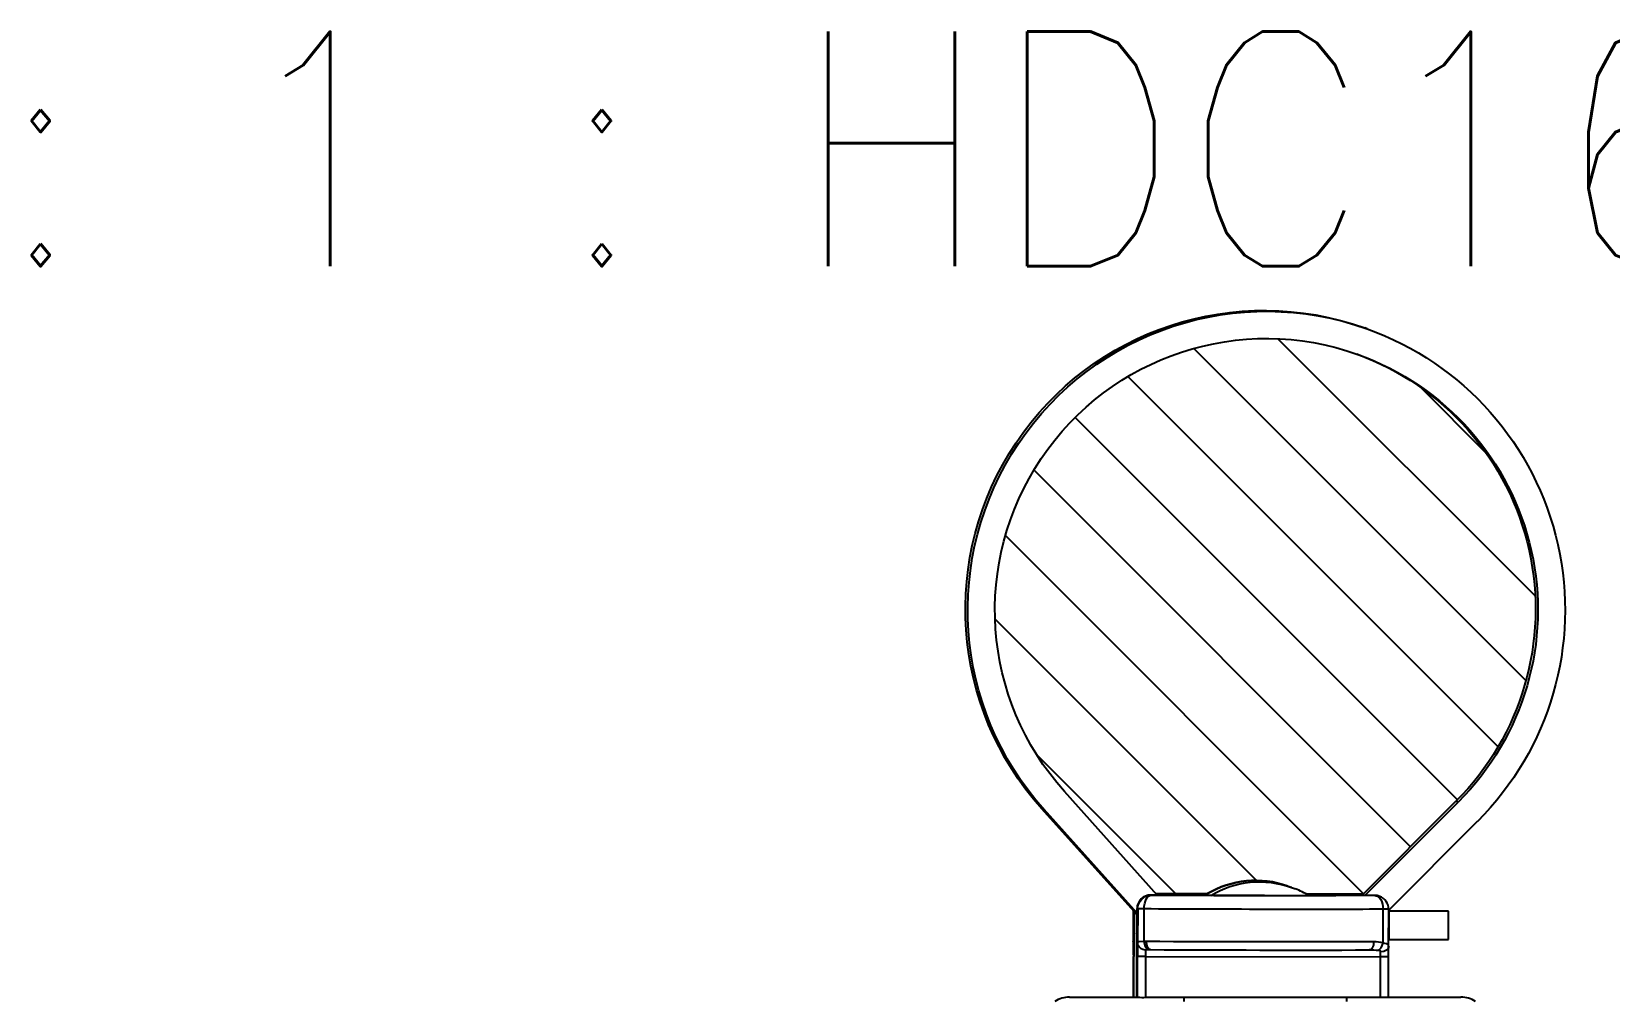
# Model space of a CAD drawing. Header units: inches. Extents: x 47316 to 59086, y 3141 to 11743.
# Drawn here: x 50753.71 to 50770.52, y 3646.52 to 3656.85 of the extents above; entities that cross this region are included whole.
import ezdxf

# ---------------------------------------------------------------- set-up
doc = ezdxf.new("R2010")
doc.units = ezdxf.units.IN
doc.header["$MEASUREMENT"] = 0
doc.styles.get("Standard").update_dxf_attribs({"font": ''})
doc.styles.get('Standard').set_extended_font_data('SimSun')

msp = doc.modelspace()

# ---------------------------------------------------------------- linework, layer by layer
at = {"color": 0, "lineweight": -2, "ltscale": 0.002326}
for p, q in [((50767.934, 3653.68), (50767.909, 3653.689)), ((50768.906, 3648.638), (50768.881, 3648.647))]:
    msp.add_line(p, q, dxfattribs=at)
at = {"color": 0, "lineweight": -2}
for p, q in [((50769.725, 3650.834), (50766.985, 3653.574)), ((50769.627, 3649.933), (50766.088, 3653.471)), ((50769.33, 3649.229), (50765.387, 3653.172)), ((50769.203, 3652.356), (50768.499, 3653.061)), ((50768.896, 3648.663), (50764.823, 3652.736)), ((50768.396, 3648.163), (50764.384, 3652.176)), ((50767.896, 3647.663), (50764.081, 3651.478)), ((50766.755, 3647.804), (50763.971, 3650.588)), ((50765.896, 3647.663), (50764.411, 3649.149)), ((50766.269, 3647.646), (50766.273, 3647.646)), ((50766.273, 3647.646), (50766.303, 3647.645)), ((50766.303, 3647.645), (50767.103, 3647.644)), ((50767.103, 3647.644), (50767.301, 3647.644)), ((50767.301, 3647.644), (50767.31, 3647.644)), ((50767.31, 3647.644), (50767.311, 3647.644)), ((50765.491, 3647.144), (50765.49, 3647.142)), ((50765.494, 3647.146), (50765.491, 3647.144)), ((50765.502, 3647.149), (50765.494, 3647.146)), ((50765.559, 3647.153), (50765.502, 3647.149)), ((50765.575, 3647.092), (50765.559, 3647.153)), ((50768.085, 3647.088), (50768.105, 3647.137)), ((50768.142, 3647.129), (50768.105, 3647.137)), ((50768.157, 3647.121), (50768.142, 3647.129)), ((50768.162, 3647.116), (50768.157, 3647.121)), ((50768.164, 3647.106), (50768.162, 3647.116)), ((50765.585, 3647.078), (50765.575, 3647.092)), ((50765.578, 3647.063), (50765.577, 3647.062)), ((50765.579, 3647.064), (50765.578, 3647.063)), ((50765.581, 3647.065), (50765.579, 3647.064)), ((50765.588, 3647.066), (50765.581, 3647.065)), ((50765.598, 3647.069), (50765.585, 3647.078)), ((50765.605, 3647.067), (50765.588, 3647.066)), ((50765.605, 3647.067), (50765.598, 3647.069)), ((50768.054, 3647.058), (50768.085, 3647.088)), ((50768.071, 3647.053), (50768.054, 3647.058)), ((50768.076, 3647.05), (50768.071, 3647.053)), ((50768.078, 3647.047), (50768.076, 3647.05)), ((50768.079, 3647.043), (50768.078, 3647.047))]:
    msp.add_line(p, q, dxfattribs=at)
at = {"color": 0, "lineweight": -2, "ltscale": 0.128185}
msp.add_line((50765.7, 3647.648), (50764.71, 3648.752), dxfattribs=at)
at = {"color": 0, "lineweight": -2, "ltscale": 0.122596}
msp.add_line((50767.877, 3647.645), (50768.881, 3648.647), dxfattribs=at)
at = {"color": 0, "lineweight": -2, "ltscale": 0.121494}
msp.add_line((50767.912, 3647.645), (50768.906, 3648.638), dxfattribs=at)
at = {"color": 0, "lineweight": -2, "ltscale": 0.002324}
msp.add_line((50764.494, 3648.559), (50764.469, 3648.568), dxfattribs=at)
at = {"color": 0, "lineweight": -2, "ltscale": 0.131315}
msp.add_line((50765.484, 3647.437), (50764.469, 3648.568), dxfattribs=at)
at = {"color": 0, "lineweight": -2, "ltscale": 0.128042}
msp.add_line((50765.484, 3647.456), (50764.494, 3648.559), dxfattribs=at)
at = {"color": 0, "lineweight": -2, "ltscale": 0.115497}
msp.add_line((50768.165, 3647.489), (50769.11, 3648.434), dxfattribs=at)
at = {"color": 0, "lineweight": -2, "ltscale": 0.05492}
msp.add_line((50765.63, 3647.648), (50766.265, 3647.647), dxfattribs=at)
at = {"color": 0, "lineweight": -2, "ltscale": 0.000521}
msp.add_line((50765.63, 3647.648), (50765.636, 3647.646), dxfattribs=at)
at = {"color": 0, "lineweight": -2, "ltscale": 0.054955}
msp.add_line((50765.63, 3647.648), (50766.265, 3647.647), dxfattribs=at)
at = {"color": 0, "lineweight": -2, "ltscale": 0.04711}
msp.add_line((50766.232, 3647.663), (50765.687, 3647.663), dxfattribs=at)
at = {"color": 0, "lineweight": -2, "ltscale": 0.04684}
msp.add_line((50766.231, 3647.659), (50765.689, 3647.66), dxfattribs=at)
at = {"color": 0, "lineweight": -2, "ltscale": 0.001876}
msp.add_line((50766.213, 3647.647), (50766.231, 3647.659), dxfattribs=at)
at = {"color": 0, "lineweight": -2, "ltscale": 0.000303}
for p, q in [((50766.228, 3647.661), (50766.231, 3647.659)), ((50766.265, 3647.647), (50766.269, 3647.646))]:
    msp.add_line(p, q, dxfattribs=at)
at = {"color": 0, "lineweight": -2, "ltscale": 0.003741}
msp.add_line((50767.089, 3647.745), (50767.13, 3647.731), dxfattribs=at)
at = {"color": 0, "lineweight": -2, "ltscale": 0.052695}
msp.add_line((50767.891, 3647.659), (50767.282, 3647.662), dxfattribs=at)
at = {"color": 0, "lineweight": -2, "ltscale": 0.051921}
msp.add_line((50767.889, 3647.657), (50767.289, 3647.658), dxfattribs=at)
at = {"color": 0, "lineweight": -2, "ltscale": 0.06117}
msp.add_line((50767.308, 3647.646), (50768.016, 3647.644), dxfattribs=at)
at = {"color": 0, "lineweight": -2, "ltscale": 0.061203}
msp.add_line((50767.308, 3647.646), (50768.016, 3647.644), dxfattribs=at)
at = {"color": 0, "lineweight": -2, "ltscale": 0.000438}
msp.add_line((50768.016, 3647.644), (50768.021, 3647.643), dxfattribs=at)
at = {"color": 0, "lineweight": -2, "ltscale": 0.001023}
msp.add_line((50768.064, 3647.636), (50768.053, 3647.64), dxfattribs=at)
at = {"color": 0, "lineweight": -2, "ltscale": 0.000475}
msp.add_line((50768.064, 3647.636), (50768.069, 3647.634), dxfattribs=at)
at = {"color": 0, "lineweight": -2, "ltscale": 0.027842}
msp.add_line((50765.445, 3647.158), (50765.445, 3647.48), dxfattribs=at)
at = {"color": 0, "lineweight": -2, "ltscale": 0.027802}
msp.add_line((50765.445, 3647.158), (50765.445, 3647.48), dxfattribs=at)
at = {"color": 0, "lineweight": -2, "ltscale": 0.041476}
msp.add_line((50765.452, 3647.473), (50765.451, 3646.993), dxfattribs=at)
at = {"color": 0, "lineweight": -2, "ltscale": 0.045205}
msp.add_line((50765.483, 3646.981), (50765.484, 3647.504), dxfattribs=at)
msp.add_line((50765.483, 3646.981), (50765.484, 3647.504), dxfattribs=at)
at = {"color": 0, "lineweight": -2, "ltscale": 0.000624}
msp.add_line((50765.484, 3647.504), (50765.491, 3647.502), dxfattribs=at)
at = {"color": 0, "lineweight": -2, "ltscale": 0.031128}
msp.add_line((50765.491, 3647.502), (50765.49, 3647.142), dxfattribs=at)
at = {"color": 0, "lineweight": -2, "ltscale": 0.030055}
msp.add_line((50765.559, 3647.153), (50765.56, 3647.501), dxfattribs=at)
at = {"color": 0, "lineweight": -2, "ltscale": 0.031158}
msp.add_line((50768.105, 3647.137), (50768.105, 3647.497), dxfattribs=at)
at = {"color": 0, "lineweight": -2, "ltscale": 0.03384}
msp.add_line((50768.164, 3647.106), (50768.165, 3647.498), dxfattribs=at)
at = {"color": 0}
for p, q in [((50768.803, 3647.477), (50768.165, 3647.477)), ((50768.165, 3647.477), (50768.165, 3647.175)), ((50768.803, 3647.175), (50768.803, 3647.477)), ((50768.165, 3647.175), (50768.803, 3647.175))]:
    msp.add_line(p, q, dxfattribs=at)
at = {"color": 0, "lineweight": -2, "ltscale": 0.000367}
msp.add_line((50765.445, 3647.154), (50765.445, 3647.158), dxfattribs=at)
at = {"color": 0, "lineweight": -2, "ltscale": 0.002074}
msp.add_line((50765.583, 3647.154), (50765.559, 3647.153), dxfattribs=at)
at = {"color": 0, "lineweight": -2, "ltscale": 0.009642}
msp.add_line((50768.163, 3646.992), (50768.164, 3647.104), dxfattribs=at)
at = {"color": 0, "lineweight": -2, "ltscale": 0.000239}
msp.add_line((50768.164, 3647.106), (50768.164, 3647.104), dxfattribs=at)
at = {"color": 0, "lineweight": -2, "ltscale": 0.03751}
msp.add_line((50765.445, 3646.56), (50765.446, 3646.994), dxfattribs=at)
at = {"color": 0, "lineweight": -2, "ltscale": 0.037518}
msp.add_line((50765.445, 3646.56), (50765.446, 3646.994), dxfattribs=at)
at = {"color": 0, "lineweight": -2, "ltscale": 0.001456}
for p, q in [((50765.446, 3647.011), (50765.446, 3646.994)), ((50765.446, 3647.011), (50765.446, 3646.994)), ((50765.488, 3646.979), (50765.488, 3646.996)), ((50765.576, 3646.979), (50765.576, 3646.996)), ((50768.078, 3646.975), (50768.078, 3646.992)), ((50768.163, 3646.975), (50768.163, 3646.992))]:
    msp.add_line(p, q, dxfattribs=at)
at = {"color": 0, "lineweight": -2, "ltscale": 0.037318}
msp.add_line((50765.45, 3646.561), (50765.451, 3646.993), dxfattribs=at)
at = {"color": 0, "lineweight": -2, "ltscale": 0.036329}
msp.add_line((50765.482, 3646.561), (50765.483, 3646.981), dxfattribs=at)
at = {"color": 0, "lineweight": -2, "ltscale": 0.03633}
msp.add_line((50765.482, 3646.561), (50765.483, 3646.981), dxfattribs=at)
at = {"color": 0, "lineweight": -2, "ltscale": 0.036176}
msp.add_line((50765.487, 3646.561), (50765.488, 3646.979), dxfattribs=at)
at = {"color": 0, "lineweight": -2, "ltscale": 0.216211}
msp.add_line((50765.576, 3646.996), (50768.078, 3646.992), dxfattribs=at)
at = {"color": 0, "lineweight": -2, "ltscale": 0.036194}
msp.add_line((50765.576, 3646.56), (50765.576, 3646.979), dxfattribs=at)
at = {"color": 0, "lineweight": -2, "ltscale": 0.001982}
msp.add_line((50765.627, 3647.067), (50765.605, 3647.067), dxfattribs=at)
at = {"color": 0, "lineweight": -2, "ltscale": 0.000119}
msp.add_line((50765.626, 3647.067), (50765.627, 3647.067), dxfattribs=at)
at = {"color": 0, "lineweight": -2, "ltscale": 0.000114}
msp.add_line((50767.96, 3647.064), (50767.958, 3647.064), dxfattribs=at)
at = {"color": 0, "lineweight": -2, "ltscale": 0.035764}
msp.add_line((50768.077, 3646.561), (50768.078, 3646.975), dxfattribs=at)
at = {"color": 0, "lineweight": -2, "ltscale": 0.035803}
msp.add_line((50768.162, 3646.561), (50768.163, 3646.975), dxfattribs=at)
at = {"color": 0, "lineweight": -2, "ltscale": 0.062929}
msp.add_line((50764.764, 3646.561), (50765.492, 3646.561), dxfattribs=at)
at = {"color": 0, "lineweight": -2, "ltscale": 0.006309}
msp.add_line((50765.576, 3646.56), (50765.649, 3646.561), dxfattribs=at)
at = {"color": 0, "lineweight": -2, "ltscale": 0.02877}
msp.add_line((50765.649, 3646.561), (50765.982, 3646.561), dxfattribs=at)
at = {"color": 0, "lineweight": -2, "ltscale": 0.003915}
for p, q in [((50765.982, 3646.561), (50765.982, 3646.516)), ((50767.717, 3646.561), (50767.717, 3646.516))]:
    msp.add_line(p, q, dxfattribs=at)
at = {"color": 0, "lineweight": -2, "ltscale": 0.15}
msp.add_line((50765.982, 3646.561), (50767.717, 3646.561), dxfattribs=at)
at = {"color": 0, "lineweight": -2, "ltscale": 0.105212}
msp.add_line((50767.717, 3646.561), (50768.935, 3646.561), dxfattribs=at)
at = {"color": 0, "lineweight": -2}
for centre, radius, start, end in [((50766.748, 3646.792), 1.012, 70.3073, 120.9114), ((50765.629, 3647.504), 0.145, 89.4781, 179.684), ((50765.629, 3647.503), 0.145, 89.525, 179.6555), ((50766.789, 3646.778), 1.012, 58.899, 67.7589), ((50768.016, 3647.502), 0.143, 75.1092, 90.0498), ((50768.016, 3647.503), 0.141, 74.9716, 90.063), ((50768.02, 3647.498), 0.145, 359.9002, 70.3025), ((50760.947, 3647.041), 4.499, 359.618, 1.4861), ((50761.015, 3647.04), 4.431, 359.6278, 1.4759), ((50769.861, 3647.011), 4.373, 178.2897, 180.1946), ((50768.01, 3646.8), 0.35, 74.3212, 90.8213), ((50767.283, 3949.974), 302.911, 269.68673, 270.12765), ((50767.963, 3646.358), 0.705, 82.5244, 90.3834), ((50764.764, 3646.272), 0.289, 90, 122.5), ((50765.545, 3647.462), 0.903, 266.6446, 271.9374), ((50768.935, 3646.272), 0.289, 57.5, 90)]:
    msp.add_arc(centre, radius, start, end, dxfattribs=at)
at = {"color": 0, "lineweight": -2, "extrusion": (0, 0, -1)}
for centre, major_axis, ratio, start_param, end_param in [((50766.837, 3650.693), (1.072, 2.996), 0.999796, 3.637101, 6.283154), ((50766.862, 3650.684), (1.072, 2.996), 0.999796, 3.637101, 6.283154), ((50766.862, 3650.684), (0.975, 2.723), 0.999796, 3.637101, 6.283154), ((50766.862, 3650.684), (1.072, 2.996), 0.999796, -0.000032, 2.01284), ((50766.837, 3650.693), (0.975, 2.723), 0.999796, 0.004607, 2.01284), ((50766.862, 3650.684), (0.975, 2.723), 0.999796, -0.000032, 2.01284), ((50766.748, 3646.792), (0.341, 0.953), 0.999796, -0.883184, -0.000037), ((50766.789, 3646.777), (0.341, 0.953), 0.999796, -0.883184, -0.000037), ((50765.635, 3647.502), (0.049, 0.136), 0.999796, 4.370304, 5.9411), ((50765.635, 3647.502), (0.001, 0.145), 0.522048, 4.704436, 6.275232), ((50766.758, 3647.657), (-2.15, 0.004), 0.006783, 4.084577, 5.261653), ((50766.781, 3647.648), (-2.15, 0.004), 0.006783, 1.036709, 1.312419), ((50766.789, 3646.777), (0.341, 0.953), 0.999796, -0.000037, 0.044415), ((50766.781, 3647.648), (-2.15, 0.004), 0.006783, 1.805661, 2.113338), ((50768.02, 3647.498), (0.049, 0.136), 0.999796, -0.342085, 0.000024), ((50768.02, 3647.498), (0, 0.145), 0.587362, 0.008382, 1.579178), ((50765.635, 3647.502), (-0.145, 0), 0.006783, -1.021532, -0.019051), ((50766.758, 3647.512), (-2.294, 0.004), 0.006783, 4.084577, 5.261653), ((50768.02, 3647.498), (-0.145, 0), 0.006783, 3.122541, 4.084577), ((50765.531, 3647.158), (0.0867, 0.0036), 0.915022, 3.141556, 3.188833), ((50765.577, 3647.142), (-0.0867, 0.004), 0.920405, 4.663645, 6.234442), ((50765.628, 3647.154), (0.0005, 0.0868), 0.511593, 3.133698, 4.704493), ((50766.757, 3647.165), (-2.294, 0.004), 0.006783, 4.137235, 5.249441), ((50767.958, 3647.15), (-0.0002, 0.0868), 0.543952, 1.57888, 3.149677), ((50768.078, 3647.105), (-0.0868, 0.0018), 0.718559, 3.114198, 4.684994), ((50765.575, 3646.996), (-0.0868, 0.0002), 0.006783, 4.693338, 6.264134), ((50765.578, 3646.995), (0.0001, 0.0723), 0.01905, -1.564012, -0.401254), ((50768.079, 3646.991), (0.0001, 0.0723), 0.01905, -1.564012, -0.768881), ((50768.076, 3646.992), (-0.0868, 0.0002), 0.006783, 3.122541, 4.693338)]:
    msp.add_ellipse(centre, major_axis=major_axis, ratio=ratio, start_param=start_param, end_param=end_param, dxfattribs=at)

# ---------------------------------------------------------------- texts
at = {"color": 42, "linetype": 'Continuous', "lineweight": 15, "insert": (50751.779, 3656.846), "char_height": 2.5, "width": 30.85714, "attachment_point": 1}
msp.add_mtext('\\Fromans.shx;\\W0.9000000000;\\T1.0000000000;\\o\\l : 1 : HDC16602', dxfattribs=at)

doc.saveas('drawing.dxf')
